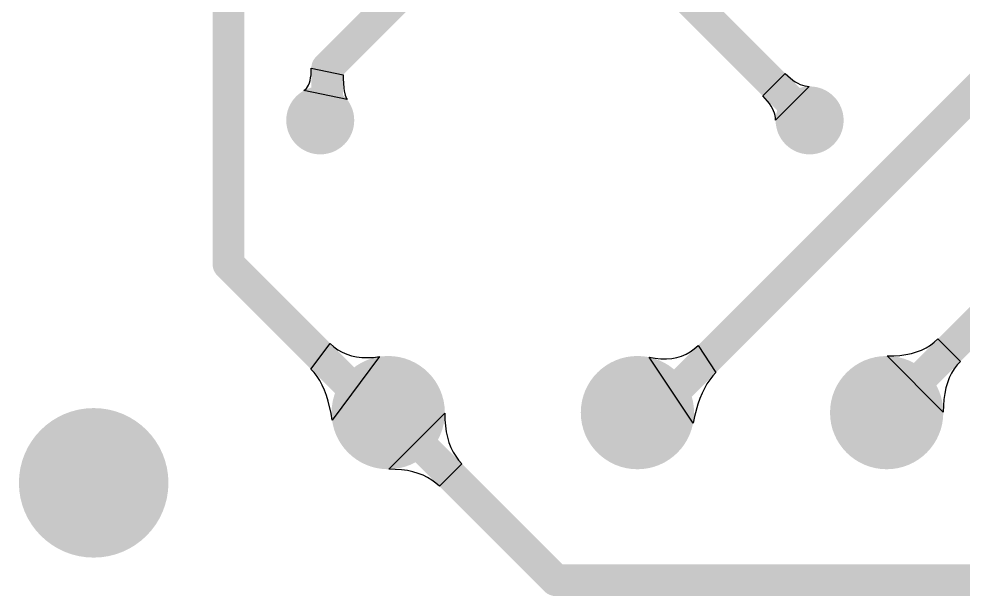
# Model space of a CAD drawing. Header units: inches. Extents: x 0.13 to 2.13, y 0.1 to 1.6.
# Drawn here: x 0.132 to 0.952, y 0.098 to 0.6 of the extents above; entities that cross this region are included whole.
import ezdxf

# ---------------------------------------------------------------- set-up
doc = ezdxf.new("R2010")
doc.units = ezdxf.units.IN
doc.header["$MEASUREMENT"] = 0
doc.layers.add('Pad Holes', color=156, linetype='Continuous')
doc.layers.add('Top Layer', color=1, linetype='Continuous')

# ---------------------------------------------------------------- blocks, each defined once
blk = doc.blocks.new('R_THT_10_8___8')
at = {"layer": 'Pad Holes'}
h = blk.add_hatch(color=7, dxfattribs=at)
edge = h.paths.add_edge_path()
edge.add_arc((0, 0), 0.01575, 0, 360)
h = blk.add_hatch(color=7, dxfattribs=at)
edge = h.paths.add_edge_path()
edge.add_arc((0.4252, 0), 0.01575, 0, 360)
at = {"layer": 'Top Layer'}
h = blk.add_hatch(color=1, dxfattribs=at)
edge = h.paths.add_edge_path()
edge.add_arc((0, 0), 0.02953, 0, 360)
h = blk.add_hatch(color=1, dxfattribs=at)
edge = h.paths.add_edge_path()
edge.add_arc((0.4252, 0), 0.02953, 0, 360)
blk = doc.blocks.new('P_____________12')
at = {"layer": 'Pad Holes'}
h = blk.add_hatch(color=7, dxfattribs=at)
edge = h.paths.add_edge_path()
edge.add_arc((-0.21654, 0), 0.02953, 0, 360)
h = blk.add_hatch(color=7, dxfattribs=at)
edge = h.paths.add_edge_path()
edge.add_arc((0, 0), 0.02953, 0, 360)
h = blk.add_hatch(color=7, dxfattribs=at)
edge = h.paths.add_edge_path()
edge.add_arc((0.21653, 0), 0.02953, 0, 360)
at = {"layer": 'Top Layer'}
h = blk.add_hatch(color=1, dxfattribs=at)
edge = h.paths.add_edge_path()
edge.add_arc((-0.21654, 0), 0.04921, 0, 360)
h = blk.add_hatch(color=1, dxfattribs=at)
edge = h.paths.add_edge_path()
edge.add_arc((0, 0), 0.04921, 0, 360)
h = blk.add_hatch(color=1, dxfattribs=at)
edge = h.paths.add_edge_path()
edge.add_arc((0.21653, 0), 0.04921, 0, 360)

msp = doc.modelspace()

# ---------------------------------------------------------------- hatches: boundary and pattern name
at = {"layer": 'Pad Holes'}
h = msp.add_hatch(color=7, dxfattribs=at)
edge = h.paths.add_edge_path()
edge.add_arc((0.19685, 0.19685), 0.06496, 0, 360)
at = {"layer": 'Top Layer'}
h = msp.add_hatch(color=1, dxfattribs=at)
edge = h.paths.add_edge_path()
edge.add_arc((0.19685, 0.19685), 0.06496, 0, 360)

# ---------------------------------------------------------------- linework, layer by layer
for p, q in [((0.38536, 0.54875), (0.38569, 0.55132)), ((0.38569, 0.55132), (0.38588, 0.55414)), ((0.38588, 0.55414), (0.38595, 0.55721)), ((0.38595, 0.55721), (0.41351, 0.55143)), ((0.41351, 0.55143), (0.41354, 0.54816)), ((0.77816, 0.53306), (0.79765, 0.55255)), ((0.79765, 0.55255), (0.79989, 0.5504)), ((0.79989, 0.5504), (0.80428, 0.54679)), ((0.38276, 0.54093), (0.3836, 0.54252)), ((0.3836, 0.54252), (0.38432, 0.54435)), ((0.38432, 0.54435), (0.38491, 0.54642)), ((0.38491, 0.54642), (0.38536, 0.54875)), ((0.41354, 0.54816), (0.41408, 0.53984)), ((0.80428, 0.54679), (0.80643, 0.54533)), ((0.80643, 0.54533), (0.80854, 0.54409)), ((0.80854, 0.54409), (0.81062, 0.54308)), ((0.81062, 0.54308), (0.81266, 0.54231)), ((0.81266, 0.54231), (0.81468, 0.54175)), ((0.81468, 0.54175), (0.81666, 0.54143)), ((0.37944, 0.53767), (0.38068, 0.53851)), ((0.41711, 0.52981), (0.37944, 0.53767)), ((0.38068, 0.53851), (0.38178, 0.5396)), ((0.38178, 0.5396), (0.38276, 0.54093)), ((0.41408, 0.53984), (0.41441, 0.53756)), ((0.41441, 0.53756), (0.41527, 0.53372)), ((0.41527, 0.53372), (0.41581, 0.53217)), ((0.8186, 0.54134), (0.78937, 0.51211)), ((0.81666, 0.54143), (0.8186, 0.54134)), ((0.41581, 0.53217), (0.41642, 0.53087)), ((0.41642, 0.53087), (0.41711, 0.52981)), ((0.78031, 0.53082), (0.77816, 0.53306)), ((0.78223, 0.5286), (0.78031, 0.53082)), ((0.78392, 0.52643), (0.78223, 0.5286)), ((0.78538, 0.52428), (0.78392, 0.52643)), ((0.78662, 0.52217), (0.78538, 0.52428)), ((0.78762, 0.52009), (0.78662, 0.52217)), ((0.7884, 0.51804), (0.78762, 0.52009)), ((0.78895, 0.51603), (0.7884, 0.51804)), ((0.78928, 0.51405), (0.78895, 0.51603)), ((0.78937, 0.51211), (0.78928, 0.51405)), ((0.92721, 0.31904), (0.93037, 0.3219)), ((0.93037, 0.3219), (0.94986, 0.30242)), ((0.38565, 0.29565), (0.40224, 0.31804)), ((0.40224, 0.31804), (0.40549, 0.3151)), ((0.40549, 0.3151), (0.40899, 0.31255)), ((0.40899, 0.31255), (0.41271, 0.3104)), ((0.71521, 0.31078), (0.71871, 0.31332)), ((0.71871, 0.31332), (0.722, 0.31629)), ((0.722, 0.31629), (0.73737, 0.29269)), ((0.9118, 0.31064), (0.91607, 0.31228)), ((0.91607, 0.31228), (0.92006, 0.31422)), ((0.92006, 0.31422), (0.92377, 0.31648)), ((0.92377, 0.31648), (0.92721, 0.31904)), ((0.44531, 0.30652), (0.40397, 0.2514)), ((0.41271, 0.3104), (0.41667, 0.30866)), ((0.41667, 0.30866), (0.42086, 0.30731)), ((0.42086, 0.30731), (0.42528, 0.30635)), ((0.42528, 0.30635), (0.42994, 0.3058)), ((0.42994, 0.3058), (0.43483, 0.30564)), ((0.43483, 0.30564), (0.43995, 0.30588)), ((0.43995, 0.30588), (0.44531, 0.30652)), ((0.71763, 0.24861), (0.67952, 0.30601)), ((0.67952, 0.30601), (0.68472, 0.3051)), ((0.68472, 0.3051), (0.68972, 0.30462)), ((0.68972, 0.30462), (0.6945, 0.30457)), ((0.6945, 0.30457), (0.69906, 0.30495)), ((0.69906, 0.30495), (0.70342, 0.30576)), ((0.70342, 0.30576), (0.70756, 0.307)), ((0.70756, 0.307), (0.71149, 0.30868)), ((0.71149, 0.30868), (0.71521, 0.31078)), ((0.88632, 0.30708), (0.89197, 0.30718)), ((0.93504, 0.25837), (0.88632, 0.30708)), ((0.89197, 0.30718), (0.89734, 0.30758)), ((0.89734, 0.30758), (0.90244, 0.3083)), ((0.90244, 0.3083), (0.90726, 0.30932)), ((0.90726, 0.30932), (0.9118, 0.31064)), ((0.38842, 0.29262), (0.38565, 0.29565)), ((0.94443, 0.29582), (0.94218, 0.29211)), ((0.94699, 0.29926), (0.94443, 0.29582)), ((0.94986, 0.30242), (0.94699, 0.29926)), ((0.39098, 0.28928), (0.38842, 0.29262)), ((0.39333, 0.28564), (0.39098, 0.28928)), ((0.73466, 0.28973), (0.73211, 0.28645)), ((0.73737, 0.29269), (0.73466, 0.28973)), ((0.94023, 0.28812), (0.9386, 0.28385)), ((0.94218, 0.29211), (0.94023, 0.28812)), ((0.39547, 0.28168), (0.39333, 0.28564)), ((0.39741, 0.27741), (0.39547, 0.28168)), ((0.72972, 0.28285), (0.7275, 0.27892)), ((0.73211, 0.28645), (0.72972, 0.28285)), ((0.93727, 0.27931), (0.93625, 0.27449)), ((0.9386, 0.28385), (0.93727, 0.27931)), ((0.39914, 0.27283), (0.39741, 0.27741)), ((0.40066, 0.26794), (0.39914, 0.27283)), ((0.72544, 0.27468), (0.72355, 0.27011)), ((0.7275, 0.27892), (0.72544, 0.27468)), ((0.93625, 0.27449), (0.93554, 0.26939)), ((0.40307, 0.25723), (0.40066, 0.26794)), ((0.72182, 0.26522), (0.71886, 0.25447)), ((0.72355, 0.27011), (0.72182, 0.26522)), ((0.93513, 0.26402), (0.93504, 0.25837)), ((0.93554, 0.26939), (0.93513, 0.26402)), ((0.40397, 0.2514), (0.40307, 0.25723)), ((0.45325, 0.20866), (0.50197, 0.25738)), ((0.50197, 0.25738), (0.50206, 0.25173)), ((0.71886, 0.25447), (0.71763, 0.24861)), ((0.50206, 0.25173), (0.50247, 0.24636)), ((0.50247, 0.24636), (0.50318, 0.24126)), ((0.50318, 0.24126), (0.5042, 0.23644)), ((0.5042, 0.23644), (0.50553, 0.2319)), ((0.50553, 0.2319), (0.50716, 0.22763)), ((0.50716, 0.22763), (0.50911, 0.22364)), ((0.50911, 0.22364), (0.51136, 0.21993)), ((0.51679, 0.21333), (0.4973, 0.19384)), ((0.51136, 0.21993), (0.51392, 0.21649)), ((0.51392, 0.21649), (0.51679, 0.21333)), ((0.4589, 0.20857), (0.45325, 0.20866)), ((0.46427, 0.20816), (0.4589, 0.20857)), ((0.46937, 0.20745), (0.46427, 0.20816)), ((0.47419, 0.20643), (0.46937, 0.20745)), ((0.47873, 0.2051), (0.47419, 0.20643)), ((0.483, 0.20347), (0.47873, 0.2051)), ((0.48699, 0.20152), (0.483, 0.20347)), ((0.4907, 0.19927), (0.48699, 0.20152)), ((0.49414, 0.19671), (0.4907, 0.19927)), ((0.4973, 0.19384), (0.49414, 0.19671))]:
    msp.add_line(p, q, dxfattribs=at)
for points in [[(0.31398, 0.38681, 0.02756, 0.02756, 0), (0.31398, 0.77478, 0.02756, 0.02756, 0)], [(0.39973, 0.55721, 0.02756, 0.02756, 0), (0.51181, 0.66929, 0.02756, 0.02756, 0)], [(0.71469, 0.61602, 0.02756, 0.02756, 0), (0.8189, 0.51181, 0.02756, 0.02756, 0)], [(0.39973, 0.51784, 0.02756, 0.02756, 0), (0.39973, 0.55721, 0.02756, 0.02756, 0)], [(0.68307, 0.25787, 0.02756, 0.02756, 0), (0.97638, 0.55118, 0.02756, 0.02756, 0)], [(0.3937, 0.51181, 0.02756, 0.02756, 0), (0.39973, 0.51784, 0.02756, 0.02756, 0)], [(0.88583, 0.25787, 0.02756, 0.02756, 0), (1.0315, 0.40354, 0.02756, 0.02756, 0)], [(0.31398, 0.38681, 0.02756, 0.02756, 0), (0.44291, 0.25787, 0.02756, 0.02756, 0)], [(0.45276, 0.25787, 0.02756, 0.02756, 0), (0.59843, 0.1122, 0.02756, 0.02756, 0)], [(0.66929, 0.25787, 0.02756, 0.02756, 0), (0.68307, 0.25787, 0.02756, 0.02756, 0)], [(0.59843, 0.1122, 0.02756, 0.02756, 0), (1.75591, 0.1122, 0.02756, 0.02756, 0)]]:
    msp.add_lwpolyline(points, format="xyseb", dxfattribs=at)
for points in [[(0.39284, 0.55721, 0.01378, 0.01378, 1), (0.40662, 0.55721, 0.01378, 0.01378, 1)], [(0.39284, 0.55721, 0.01378, 0.01378, 1), (0.40662, 0.55721, 0.01378, 0.01378, 1)], [(0.38681, 0.51181, 0.01378, 0.01378, 1), (0.40059, 0.51181, 0.01378, 0.01378, 1)], [(0.39284, 0.51784, 0.01378, 0.01378, 1), (0.40662, 0.51784, 0.01378, 0.01378, 1)], [(0.39284, 0.51784, 0.01378, 0.01378, 1), (0.40662, 0.51784, 0.01378, 0.01378, 1)], [(0.81201, 0.51181, 0.01378, 0.01378, 1), (0.82579, 0.51181, 0.01378, 0.01378, 1)], [(0.30709, 0.38681, 0.01378, 0.01378, 1), (0.32087, 0.38681, 0.01378, 0.01378, 1)], [(0.30709, 0.38681, 0.01378, 0.01378, 1), (0.32087, 0.38681, 0.01378, 0.01378, 1)], [(0.43602, 0.25787, 0.01378, 0.01378, 1), (0.4498, 0.25787, 0.01378, 0.01378, 1)], [(0.44587, 0.25787, 0.01378, 0.01378, 1), (0.45965, 0.25787, 0.01378, 0.01378, 1)], [(0.6624, 0.25787, 0.01378, 0.01378, 1), (0.67618, 0.25787, 0.01378, 0.01378, 1)], [(0.67618, 0.25787, 0.01378, 0.01378, 1), (0.68996, 0.25787, 0.01378, 0.01378, 1)], [(0.67618, 0.25787, 0.01378, 0.01378, 1), (0.68996, 0.25787, 0.01378, 0.01378, 1)], [(0.87894, 0.25787, 0.01378, 0.01378, 1), (0.89272, 0.25787, 0.01378, 0.01378, 1)], [(0.59154, 0.1122, 0.01378, 0.01378, 1), (0.60532, 0.1122, 0.01378, 0.01378, 1)], [(0.59154, 0.1122, 0.01378, 0.01378, 1), (0.60532, 0.1122, 0.01378, 0.01378, 1)]]:
    msp.add_lwpolyline(points, format="xyseb", close=True, dxfattribs=at)

# ---------------------------------------------------------------- block references
for name, p in [('R_THT_10_8___8', (0.3937, 0.51181)), ('P_____________12', (0.66929, 0.25787))]:
    msp.add_blockref(name, p)

doc.saveas('drawing.dxf')
